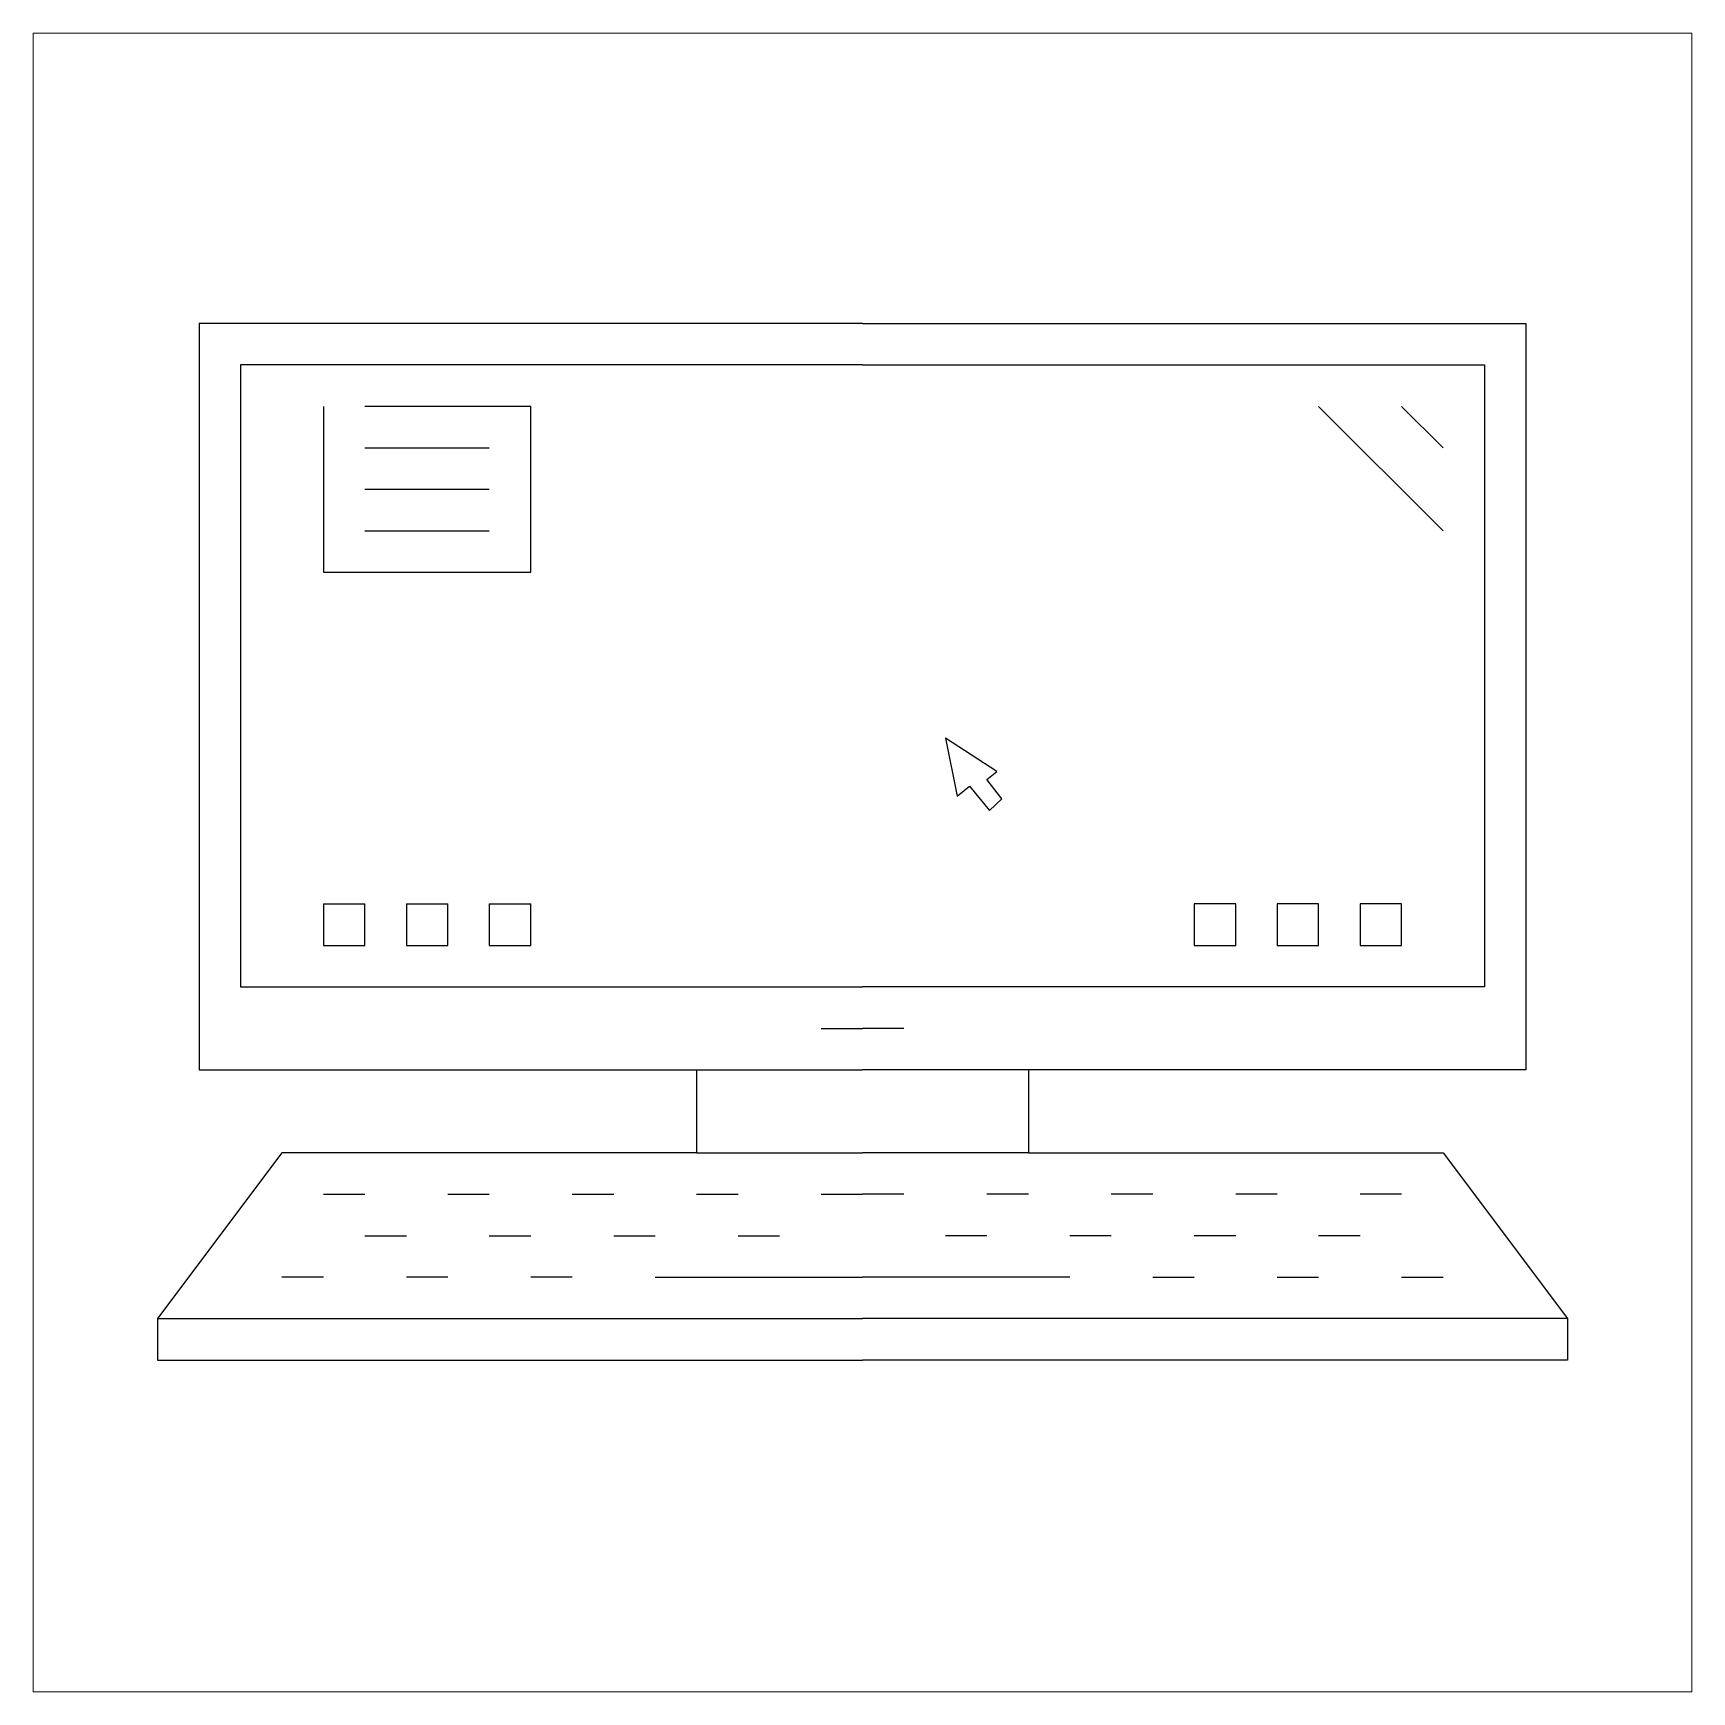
# Model space of a CAD drawing. Header units: millimetres. Extents: x -20 to 20, y -20 to 20.
import ezdxf

# ---------------------------------------------------------------- set-up
doc = ezdxf.new("R2010")
doc.units = ezdxf.units.MM
doc.layers.get('0').update_dxf_attribs({"lineweight": 25, "true_color": 0xffffff})

msp = doc.modelspace()

# ---------------------------------------------------------------- linework, layer by layer
at = {"color": 7, "lineweight": 0, "true_color": 0xffffff}
for p, q in [((20, 20), (-20, 20)), ((-20, 20), (-20, -20)), ((20, -20), (20, 20)), ((-20, -20), (20, -20))]:
    msp.add_line(p, q, dxfattribs=at)
at = {"color": 7, "true_color": 0xffffff}
for p, q in [((0, 13), (-16, 13)), ((-16, 13), (-16, -5)), ((0, 13), (16, 13)), ((16, 13), (16, -5)), ((0, 12), (-15, 12)), ((-15, 12), (-15, -3)), ((0, 12), (15, 12)), ((15, 12), (15, -3)), ((-15, -3), (0, -3)), ((15, -3), (0, -3)), ((-1, -4), (0, -4)), ((1, -4), (0, -4)), ((-16, -5), (0, -5)), ((-4, -5), (-4, -7)), ((16, -5), (0, -5)), ((4, -5), (4, -7)), ((-14, -7), (-17, -11)), ((-4, -7), (-14, -7)), ((-4, -7), (0, -7)), ((4, -7), (0, -7)), ((4, -7), (14, -7)), ((14, -7), (17, -11)), ((-13, -8), (-12, -8)), ((-10, -8), (-9, -8)), ((-7, -8), (-6, -8)), ((-4, -8), (-3, -8)), ((-1, -8), (0, -8)), ((1, -8), (0, -8)), ((4, -8), (3, -8)), ((7, -8), (6, -8)), ((10, -8), (9, -8)), ((13, -8), (12, -8)), ((-12, -9), (-11, -9)), ((-9, -9), (-8, -9)), ((-6, -9), (-5, -9)), ((-3, -9), (-2, -9)), ((3, -9), (2, -9)), ((6, -9), (5, -9)), ((9, -9), (8, -9)), ((12, -9), (11, -9)), ((-13, -10), (-14, -10)), ((-10, -10), (-11, -10)), ((-7, -10), (-8, -10)), ((-5, -10), (0, -10)), ((5, -10), (0, -10)), ((7, -10), (8, -10)), ((10, -10), (11, -10)), ((13, -10), (14, -10)), ((-17, -11), (0, -11)), ((-17, -11), (-17, -12)), ((17, -11), (0, -11)), ((17, -11), (17, -12)), ((-17, -12), (0, -12)), ((17, -12), (0, -12))]:
    msp.add_line(p, q, dxfattribs=at)
for p, q in [((-13, 11), (-13, 7)), ((-8, 11), (-12, 11)), ((-8, 7), (-8, 11)), ((11, 11), (14, 8)), ((13, 11), (14, 10)), ((-12, 10), (-9, 10)), ((-12, 9), (-9, 9)), ((-12, 8), (-9, 8)), ((-13, 7), (-8, 7)), ((2, 3), (2.283, 1.597)), ((3.243, 2.197), (2, 3)), ((3, 2), (3.243, 2.197)), ((3.363, 1.537), (3, 2)), ((2.283, 1.597), (2.583, 1.837)), ((2.583, 1.837), (3.063, 1.257)), ((3.063, 1.257), (3.363, 1.537)), ((-13, -1), (-12, -1)), ((-13, -1), (-13, -2)), ((-12, -2), (-12, -1)), ((-11, -1), (-10, -1)), ((-11, -1), (-11, -2)), ((-10, -2), (-10, -1)), ((-9, -1), (-8, -1)), ((-9, -1), (-9, -2)), ((-8, -2), (-8, -1)), ((9, -1), (8, -1)), ((8, -1), (8, -2)), ((9, -2), (9, -1)), ((11, -1), (10, -1)), ((10, -1), (10, -2)), ((11, -2), (11, -1)), ((13, -1), (12, -1)), ((12, -1), (12, -2)), ((13, -2), (13, -1)), ((-13, -2), (-12, -2)), ((-11, -2), (-10, -2)), ((-9, -2), (-8, -2)), ((8, -2), (9, -2)), ((10, -2), (11, -2)), ((12, -2), (13, -2))]:
    msp.add_line(p, q)

doc.saveas('drawing.dxf')
